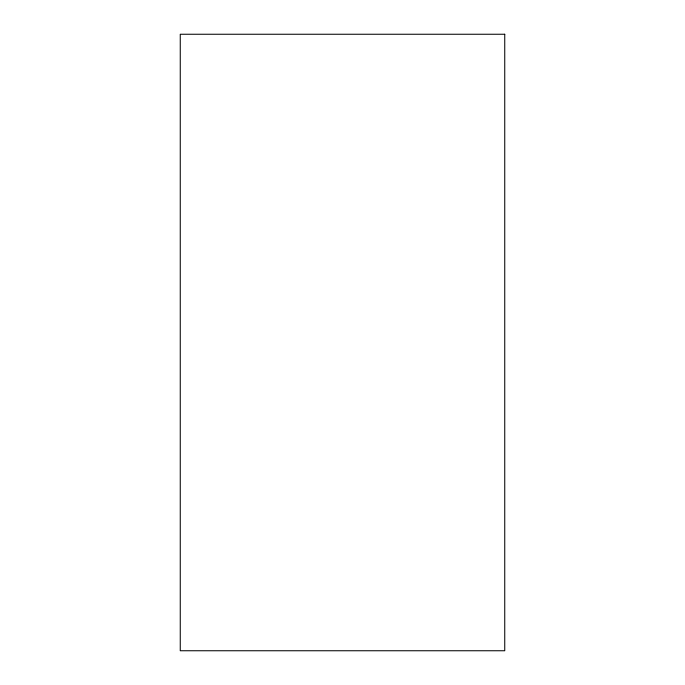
<?xml version="1.0" encoding="UTF-8"?>
<svg xmlns="http://www.w3.org/2000/svg" width="685" height="685" viewBox="0 0 685 685"><rect width="100%" height="100%" fill="white"/><g stroke="black" fill="none" stroke-linecap="round" stroke-linejoin="round"><path stroke-width="1.03" d="M504.742 34.25L180.258 34.25L180.258 650.75L504.742 650.75L504.742 34.25"/></g></svg>
